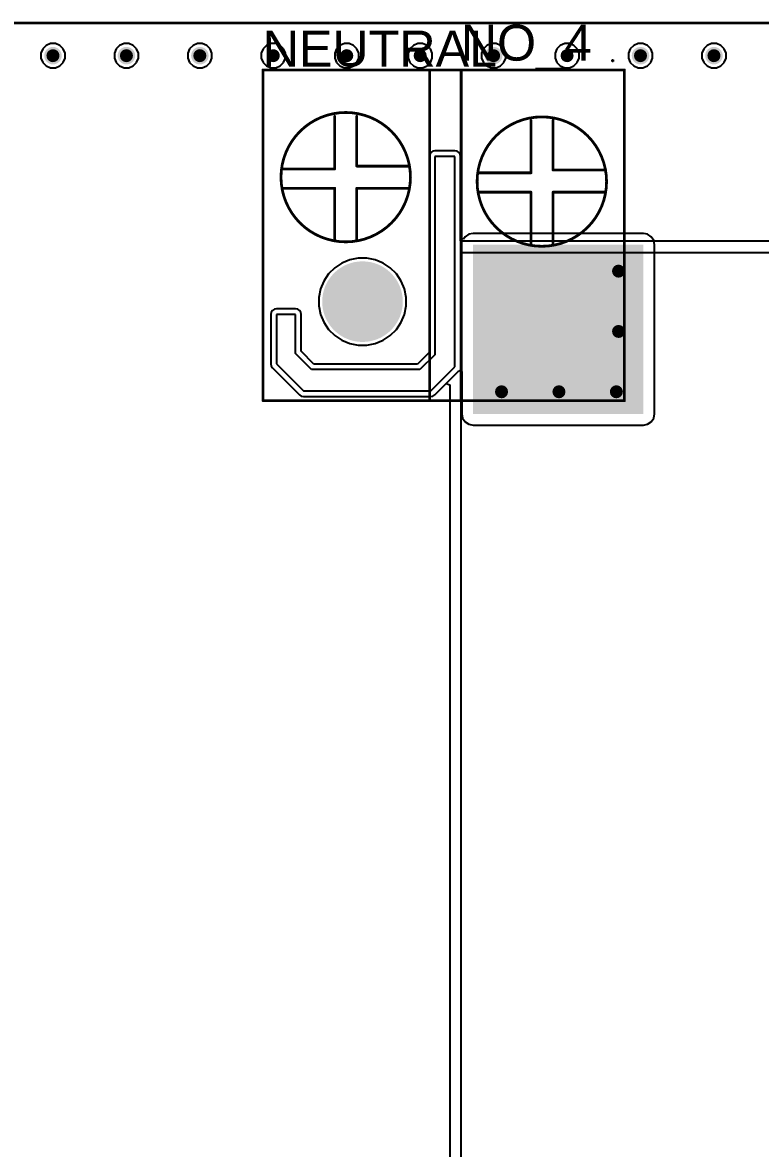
# Model space of a CAD drawing. Header units: millimetres. Extents: x -9 to 259, y -9 to 194.
# Drawn here: x 190.1 to 224, y 142 to 193.8 of the extents above; entities that cross this region are included whole.
import ezdxf

# ---------------------------------------------------------------- set-up
doc = ezdxf.new("R2010")
doc.units = ezdxf.units.MM
for name, color, linetype in [('BottomLayer', 5, 'Continuous'), ('BottomSolder', 6, 'Continuous'), ('MultiLayer', 9, 'Continuous'), ('PadHoleLayer', 156, 'Continuous'), ('TopLayer', 1, 'Continuous'), ('TopOverlay', 2, 'Continuous'), ('TopSolder', 216, 'Continuous'), ('ViaHoleLayer', 16, 'Continuous')]:
    doc.layers.add(name, color=color, linetype=linetype)
doc.styles.add('Arial', font='', dxfattribs={"height": 0.2})
doc.styles.get('Arial').set_extended_font_data('Arial')

# ---------------------------------------------------------------- blocks, each defined once
blk = doc.blocks.new('DBT50G_7_62_2P_BK_P_20')
at = {"layer": 'BottomLayer'}
blk.add_hatch(color=5, dxfattribs=at).paths.add_polyline_path([(-5.56, 1.75), (-2.06, 1.75), (-2.06, -1.75), (-5.56, -1.75)])
h = blk.add_hatch(color=5, dxfattribs=at)
edge = h.paths.add_edge_path()
edge.add_arc((3.81, 0), 1.75, 0, 360)
at = {"layer": 'BottomSolder'}
blk.add_hatch(color=6, dxfattribs=at).paths.add_polyline_path([(-5.662, 1.852), (-1.958, 1.852), (-1.958, -1.852), (-5.662, -1.852)])
h = blk.add_hatch(color=6, dxfattribs=at)
edge = h.paths.add_edge_path()
edge.add_arc((3.81, 0), 1.852, 0, 360)
at = {"layer": 'MultiLayer'}
blk.add_hatch(color=9, dxfattribs=at).paths.add_polyline_path([(-5.56, 1.75), (-2.06, 1.75), (-2.06, -1.75), (-5.56, -1.75)])
h = blk.add_hatch(color=9, dxfattribs=at)
edge = h.paths.add_edge_path()
edge.add_arc((3.81, 0), 1.75, 0, 360)
at = {"layer": 'PadHoleLayer'}
h = blk.add_hatch(color=156, dxfattribs=at)
edge = h.paths.add_edge_path()
edge.add_arc((-3.81, 0), 0.85, 0, 360)
h = blk.add_hatch(color=156, dxfattribs=at)
edge = h.paths.add_edge_path()
edge.add_arc((3.81, 0), 0.85, 0, 360)
at = {"layer": 'TopLayer'}
blk.add_hatch(color=1, dxfattribs=at).paths.add_polyline_path([(-5.56, 1.75), (-2.06, 1.75), (-2.06, -1.75), (-5.56, -1.75)])
h = blk.add_hatch(color=1, dxfattribs=at)
edge = h.paths.add_edge_path()
edge.add_arc((3.81, 0), 1.75, 0, 360)
at = {"layer": 'TopSolder'}
blk.add_hatch(color=216, dxfattribs=at).paths.add_polyline_path([(-5.662, 1.852), (-1.958, 1.852), (-1.958, -1.852), (-5.662, -1.852)])
h = blk.add_hatch(color=216, dxfattribs=at)
edge = h.paths.add_edge_path()
edge.add_arc((3.81, 0), 1.852, 0, 360)
at = {"layer": 'TopOverlay', "const_width": 0.127}
for points in [[(8.38, 4.55), (-8.22, 4.55)], [(-8.22, 4.55), (-8.22, -10.65)], [(0.73, 4.55), (-0.72, 4.55)], [(-0.72, 4.55), (-0.72, -10.65)], [(0.73, 4.55), (0.73, -10.65)], [(8.38, 4.55), (8.38, -10.65)], [(-4.943, -2.617), (-4.943, -5.03)], [(-3.927, -2.617), (-3.927, -5.03)], [(4.073, -2.799), (4.073, -5.212)], [(5.089, -2.799), (5.089, -5.212)], [(-4.943, -5.03), (-7.356, -5.03)], [(-1.514, -5.03), (-3.927, -5.03)], [(4.073, -5.212), (1.66, -5.212)], [(7.502, -5.212), (5.089, -5.212)], [(-4.943, -6.046), (-7.356, -6.046)], [(-4.943, -6.046), (-4.943, -8.332)], [(-1.514, -5.919), (-3.927, -5.919)], [(-3.927, -5.919), (-3.927, -8.332)], [(4.073, -6.228), (1.66, -6.228)], [(4.073, -6.228), (4.073, -8.514)], [(7.502, -6.101), (5.089, -6.101)], [(5.089, -6.101), (5.089, -8.514)], [(8.38, -10.65), (-8.22, -10.65)], [(0.73, -10.65), (-0.72, -10.65)]]:
    blk.add_lwpolyline(points, dxfattribs=at)
at = {"layer": 'TopOverlay'}
for points, const_width in [([(-8.252, 4.55, 1), (-8.188, 4.55, 1)], 0.0635), ([(-8.252, 4.55, 1), (-8.188, 4.55, 1)], 0.0635), ([(-0.752, 4.55, 1), (-0.688, 4.55, 1)], 0.0635), ([(-0.752, 4.55, 1), (-0.688, 4.55, 1)], 0.0635), ([(0.698, 4.55, 1), (0.762, 4.55, 1)], 0.0635), ([(0.698, 4.55, 1), (0.762, 4.55, 1)], 0.0635), ([(8.348, 4.55, 1), (8.412, 4.55, 1)], 0.0635), ([(8.348, 4.55, 1), (8.412, 4.55, 1)], 0.0635), ([(-1.454, -5.517, 1), (-7.4, -5.517, 1)], 0.127), ([(-4.975, -2.617, 1), (-4.911, -2.617, 1)], 0.0635), ([(-3.959, -2.617, 1), (-3.895, -2.617, 1)], 0.0635), ([(7.554, -5.72, 1), (1.608, -5.72, 1)], 0.127), ([(4.041, -2.799, 1), (4.105, -2.799, 1)], 0.0635), ([(5.057, -2.799, 1), (5.121, -2.799, 1)], 0.0635), ([(-7.388, -5.03, 1), (-7.324, -5.03, 1)], 0.0635), ([(-4.975, -5.03, 1), (-4.911, -5.03, 1)], 0.0635), ([(-4.975, -5.03, 1), (-4.911, -5.03, 1)], 0.0635), ([(-3.959, -5.03, 1), (-3.895, -5.03, 1)], 0.0635), ([(-3.959, -5.03, 1), (-3.895, -5.03, 1)], 0.0635), ([(-1.546, -5.03, 1), (-1.482, -5.03, 1)], 0.0635), ([(1.628, -5.212, 1), (1.692, -5.212, 1)], 0.0635), ([(4.041, -5.212, 1), (4.105, -5.212, 1)], 0.0635), ([(4.041, -5.212, 1), (4.105, -5.212, 1)], 0.0635), ([(5.057, -5.212, 1), (5.121, -5.212, 1)], 0.0635), ([(5.057, -5.212, 1), (5.121, -5.212, 1)], 0.0635), ([(7.47, -5.212, 1), (7.534, -5.212, 1)], 0.0635), ([(-7.432, -5.517, 1), (-7.368, -5.517, 1)], 0.0635), ([(-1.486, -5.517, 1), (-1.422, -5.517, 1)], 0.0635), ([(1.576, -5.72, 1), (1.64, -5.72, 1)], 0.0635), ([(7.522, -5.72, 1), (7.586, -5.72, 1)], 0.0635), ([(-7.388, -6.046, 1), (-7.324, -6.046, 1)], 0.0635), ([(-4.975, -6.046, 1), (-4.911, -6.046, 1)], 0.0635), ([(-4.975, -6.046, 1), (-4.911, -6.046, 1)], 0.0635), ([(-3.959, -5.919, 1), (-3.895, -5.919, 1)], 0.0635), ([(-3.959, -5.919, 1), (-3.895, -5.919, 1)], 0.0635), ([(-1.546, -5.919, 1), (-1.482, -5.919, 1)], 0.0635), ([(1.628, -6.228, 1), (1.692, -6.228, 1)], 0.0635), ([(4.041, -6.228, 1), (4.105, -6.228, 1)], 0.0635), ([(4.041, -6.228, 1), (4.105, -6.228, 1)], 0.0635), ([(5.057, -6.101, 1), (5.121, -6.101, 1)], 0.0635), ([(5.057, -6.101, 1), (5.121, -6.101, 1)], 0.0635), ([(7.47, -6.101, 1), (7.534, -6.101, 1)], 0.0635), ([(-4.975, -8.332, 1), (-4.911, -8.332, 1)], 0.0635), ([(-3.959, -8.332, 1), (-3.895, -8.332, 1)], 0.0635), ([(4.041, -8.514, 1), (4.105, -8.514, 1)], 0.0635), ([(5.057, -8.514, 1), (5.121, -8.514, 1)], 0.0635), ([(-8.252, -10.65, 1), (-8.188, -10.65, 1)], 0.0635), ([(-8.252, -10.65, 1), (-8.188, -10.65, 1)], 0.0635), ([(-0.752, -10.65, 1), (-0.688, -10.65, 1)], 0.0635), ([(-0.752, -10.65, 1), (-0.688, -10.65, 1)], 0.0635), ([(0.698, -10.65, 1), (0.762, -10.65, 1)], 0.0635), ([(0.698, -10.65, 1), (0.762, -10.65, 1)], 0.0635), ([(8.348, -10.65, 1), (8.412, -10.65, 1)], 0.0635), ([(8.348, -10.65, 1), (8.412, -10.65, 1)], 0.0635)]:
    blk.add_lwpolyline(points, format="xyb", close=True, dxfattribs=dict(at, const_width=const_width))

msp = doc.modelspace()

# ---------------------------------------------------------------- hatches: boundary and pattern name
at = {"layer": 'BottomLayer'}
h = msp.add_hatch(color=5, dxfattribs=at)
edge = h.paths.add_edge_path()
edge.add_arc((191.5, 192.253), 0.3, 0, 360)
h = msp.add_hatch(color=5, dxfattribs=at)
edge = h.paths.add_edge_path()
edge.add_arc((194.874, 192.253), 0.3, 0, 360)
h = msp.add_hatch(color=5, dxfattribs=at)
edge = h.paths.add_edge_path()
edge.add_arc((194.874, 192.253), 0.3, 0, 360)
h = msp.add_hatch(color=5, dxfattribs=at)
edge = h.paths.add_edge_path()
edge.add_arc((198.247, 192.253), 0.3, 0, 360)
h = msp.add_hatch(color=5, dxfattribs=at)
edge = h.paths.add_edge_path()
edge.add_arc((201.62, 192.253), 0.3, 0, 360)
h = msp.add_hatch(color=5, dxfattribs=at)
edge = h.paths.add_edge_path()
edge.add_arc((204.994, 192.253), 0.3, 0, 360)
h = msp.add_hatch(color=5, dxfattribs=at)
edge = h.paths.add_edge_path()
edge.add_arc((208.367, 192.253), 0.3, 0, 360)
h = msp.add_hatch(color=5, dxfattribs=at)
edge = h.paths.add_edge_path()
edge.add_arc((211.741, 192.253), 0.3, 0, 360)
h = msp.add_hatch(color=5, dxfattribs=at)
edge = h.paths.add_edge_path()
edge.add_arc((215.114, 192.253), 0.3, 0, 360)
h = msp.add_hatch(color=5, dxfattribs=at)
edge = h.paths.add_edge_path()
edge.add_arc((218.487, 192.253), 0.3, 0, 360)
h = msp.add_hatch(color=5, dxfattribs=at)
edge = h.paths.add_edge_path()
edge.add_arc((221.861, 192.253), 0.3, 0, 360)
h = msp.add_hatch(color=5, dxfattribs=at)
edge = h.paths.add_edge_path()
edge.add_arc((217.479, 182.352), 0.3, 0, 360)
h = msp.add_hatch(color=5, dxfattribs=at)
edge = h.paths.add_edge_path()
edge.add_arc((217.479, 179.581), 0.3, 0, 360)
h = msp.add_hatch(color=5, dxfattribs=at)
edge = h.paths.add_edge_path()
edge.add_arc((212.104, 176.809), 0.3, 0, 360)
h = msp.add_hatch(color=5, dxfattribs=at)
edge = h.paths.add_edge_path()
edge.add_arc((214.741, 176.809), 0.3, 0, 360)
h = msp.add_hatch(color=5, dxfattribs=at)
edge = h.paths.add_edge_path()
edge.add_arc((217.378, 176.809), 0.3, 0, 360)
at = {"layer": 'BottomSolder'}
h = msp.add_hatch(color=6, dxfattribs=at)
edge = h.paths.add_edge_path()
edge.add_arc((191.5, 192.253), 0.402, 0, 360)
h = msp.add_hatch(color=6, dxfattribs=at)
edge = h.paths.add_edge_path()
edge.add_arc((194.874, 192.253), 0.402, 0, 360)
h = msp.add_hatch(color=6, dxfattribs=at)
edge = h.paths.add_edge_path()
edge.add_arc((194.874, 192.253), 0.402, 0, 360)
h = msp.add_hatch(color=6, dxfattribs=at)
edge = h.paths.add_edge_path()
edge.add_arc((198.247, 192.253), 0.402, 0, 360)
h = msp.add_hatch(color=6, dxfattribs=at)
edge = h.paths.add_edge_path()
edge.add_arc((211.741, 192.253), 0.402, 0, 360)
h = msp.add_hatch(color=6, dxfattribs=at)
edge = h.paths.add_edge_path()
edge.add_arc((218.487, 192.253), 0.402, 0, 360)
h = msp.add_hatch(color=6, dxfattribs=at)
edge = h.paths.add_edge_path()
edge.add_arc((221.861, 192.253), 0.402, 0, 360)
h = msp.add_hatch(color=6, dxfattribs=at)
edge = h.paths.add_edge_path()
edge.add_arc((217.479, 182.352), 0.402, 0, 360)
h = msp.add_hatch(color=6, dxfattribs=at)
edge = h.paths.add_edge_path()
edge.add_arc((217.479, 179.581), 0.402, 0, 360)
h = msp.add_hatch(color=6, dxfattribs=at)
edge = h.paths.add_edge_path()
edge.add_arc((212.104, 176.809), 0.402, 0, 360)
h = msp.add_hatch(color=6, dxfattribs=at)
edge = h.paths.add_edge_path()
edge.add_arc((214.741, 176.809), 0.402, 0, 360)
h = msp.add_hatch(color=6, dxfattribs=at)
edge = h.paths.add_edge_path()
edge.add_arc((217.378, 176.809), 0.402, 0, 360)
at = {"layer": 'TopLayer'}
h = msp.add_hatch(color=1, dxfattribs=at)
edge = h.paths.add_edge_path()
edge.add_arc((191.5, 192.253), 0.3, 0, 360)
h = msp.add_hatch(color=1, dxfattribs=at)
edge = h.paths.add_edge_path()
edge.add_arc((194.874, 192.253), 0.3, 0, 360)
h = msp.add_hatch(color=1, dxfattribs=at)
edge = h.paths.add_edge_path()
edge.add_arc((194.874, 192.253), 0.3, 0, 360)
h = msp.add_hatch(color=1, dxfattribs=at)
edge = h.paths.add_edge_path()
edge.add_arc((198.247, 192.253), 0.3, 0, 360)
h = msp.add_hatch(color=1, dxfattribs=at)
edge = h.paths.add_edge_path()
edge.add_arc((201.62, 192.253), 0.3, 0, 360)
h = msp.add_hatch(color=1, dxfattribs=at)
edge = h.paths.add_edge_path()
edge.add_arc((204.994, 192.253), 0.3, 0, 360)
h = msp.add_hatch(color=1, dxfattribs=at)
edge = h.paths.add_edge_path()
edge.add_arc((208.367, 192.253), 0.3, 0, 360)
h = msp.add_hatch(color=1, dxfattribs=at)
edge = h.paths.add_edge_path()
edge.add_arc((211.741, 192.253), 0.3, 0, 360)
h = msp.add_hatch(color=1, dxfattribs=at)
edge = h.paths.add_edge_path()
edge.add_arc((215.114, 192.253), 0.3, 0, 360)
h = msp.add_hatch(color=1, dxfattribs=at)
edge = h.paths.add_edge_path()
edge.add_arc((218.487, 192.253), 0.3, 0, 360)
h = msp.add_hatch(color=1, dxfattribs=at)
edge = h.paths.add_edge_path()
edge.add_arc((221.861, 192.253), 0.3, 0, 360)
msp.add_hatch(color=1, dxfattribs=at).paths.add_polyline_path([(210.795, 175.793), (218.618, 175.793), (218.618, 183.566), (210.795, 183.566)])
h = msp.add_hatch(color=1, dxfattribs=at)
edge = h.paths.add_edge_path()
edge.add_arc((217.479, 182.352), 0.3, 0, 360)
h = msp.add_hatch(color=1, dxfattribs=at)
edge = h.paths.add_edge_path()
edge.add_arc((217.479, 179.581), 0.3, 0, 360)
h = msp.add_hatch(color=1, dxfattribs=at)
edge = h.paths.add_edge_path()
edge.add_arc((212.104, 176.809), 0.3, 0, 360)
h = msp.add_hatch(color=1, dxfattribs=at)
edge = h.paths.add_edge_path()
edge.add_arc((214.741, 176.809), 0.3, 0, 360)
h = msp.add_hatch(color=1, dxfattribs=at)
edge = h.paths.add_edge_path()
edge.add_arc((217.378, 176.809), 0.3, 0, 360)
at = {"layer": 'TopSolder'}
h = msp.add_hatch(color=216, dxfattribs=at)
edge = h.paths.add_edge_path()
edge.add_arc((191.5, 192.253), 0.402, 0, 360)
h = msp.add_hatch(color=216, dxfattribs=at)
edge = h.paths.add_edge_path()
edge.add_arc((194.874, 192.253), 0.402, 0, 360)
h = msp.add_hatch(color=216, dxfattribs=at)
edge = h.paths.add_edge_path()
edge.add_arc((194.874, 192.253), 0.402, 0, 360)
h = msp.add_hatch(color=216, dxfattribs=at)
edge = h.paths.add_edge_path()
edge.add_arc((198.247, 192.253), 0.402, 0, 360)
h = msp.add_hatch(color=216, dxfattribs=at)
edge = h.paths.add_edge_path()
edge.add_arc((211.741, 192.253), 0.402, 0, 360)
h = msp.add_hatch(color=216, dxfattribs=at)
edge = h.paths.add_edge_path()
edge.add_arc((218.487, 192.253), 0.402, 0, 360)
h = msp.add_hatch(color=216, dxfattribs=at)
edge = h.paths.add_edge_path()
edge.add_arc((221.861, 192.253), 0.402, 0, 360)
h = msp.add_hatch(color=216, dxfattribs=at)
edge = h.paths.add_edge_path()
edge.add_arc((217.479, 182.352), 0.402, 0, 360)
h = msp.add_hatch(color=216, dxfattribs=at)
edge = h.paths.add_edge_path()
edge.add_arc((217.479, 179.581), 0.402, 0, 360)
h = msp.add_hatch(color=216, dxfattribs=at)
edge = h.paths.add_edge_path()
edge.add_arc((212.104, 176.809), 0.402, 0, 360)
h = msp.add_hatch(color=216, dxfattribs=at)
edge = h.paths.add_edge_path()
edge.add_arc((214.741, 176.809), 0.402, 0, 360)
h = msp.add_hatch(color=216, dxfattribs=at)
edge = h.paths.add_edge_path()
edge.add_arc((217.378, 176.809), 0.402, 0, 360)
at = {"layer": 'ViaHoleLayer'}
h = msp.add_hatch(color=16, dxfattribs=at)
edge = h.paths.add_edge_path()
edge.add_arc((191.5, 192.253), 0.15, 0, 360)
h = msp.add_hatch(color=16, dxfattribs=at)
edge = h.paths.add_edge_path()
edge.add_arc((194.874, 192.253), 0.15, 0, 360)
h = msp.add_hatch(color=16, dxfattribs=at)
edge = h.paths.add_edge_path()
edge.add_arc((194.874, 192.253), 0.15, 0, 360)
h = msp.add_hatch(color=16, dxfattribs=at)
edge = h.paths.add_edge_path()
edge.add_arc((198.247, 192.253), 0.15, 0, 360)
h = msp.add_hatch(color=16, dxfattribs=at)
edge = h.paths.add_edge_path()
edge.add_arc((201.62, 192.253), 0.15, 0, 360)
h = msp.add_hatch(color=16, dxfattribs=at)
edge = h.paths.add_edge_path()
edge.add_arc((204.994, 192.253), 0.15, 0, 360)
h = msp.add_hatch(color=16, dxfattribs=at)
edge = h.paths.add_edge_path()
edge.add_arc((208.367, 192.253), 0.15, 0, 360)
h = msp.add_hatch(color=16, dxfattribs=at)
edge = h.paths.add_edge_path()
edge.add_arc((211.741, 192.253), 0.15, 0, 360)
h = msp.add_hatch(color=16, dxfattribs=at)
edge = h.paths.add_edge_path()
edge.add_arc((215.114, 192.253), 0.15, 0, 360)
h = msp.add_hatch(color=16, dxfattribs=at)
edge = h.paths.add_edge_path()
edge.add_arc((218.487, 192.253), 0.15, 0, 360)
h = msp.add_hatch(color=16, dxfattribs=at)
edge = h.paths.add_edge_path()
edge.add_arc((221.861, 192.253), 0.15, 0, 360)
h = msp.add_hatch(color=16, dxfattribs=at)
edge = h.paths.add_edge_path()
edge.add_arc((217.479, 182.352), 0.15, 0, 360)
h = msp.add_hatch(color=16, dxfattribs=at)
edge = h.paths.add_edge_path()
edge.add_arc((217.479, 179.581), 0.15, 0, 360)
h = msp.add_hatch(color=16, dxfattribs=at)
edge = h.paths.add_edge_path()
edge.add_arc((212.104, 176.809), 0.15, 0, 360)
h = msp.add_hatch(color=16, dxfattribs=at)
edge = h.paths.add_edge_path()
edge.add_arc((214.741, 176.809), 0.15, 0, 360)
h = msp.add_hatch(color=16, dxfattribs=at)
edge = h.paths.add_edge_path()
edge.add_arc((217.378, 176.809), 0.15, 0, 360)

# ---------------------------------------------------------------- linework, layer by layer
at = {"layer": 'BottomLayer'}
for p, q in [((-9.271, 193.777), (258.369, 193.777)), ((208.943, 187.861), (208.859, 187.805)), ((209.042, 187.88), (208.943, 187.861)), ((209.965, 187.88), (209.042, 187.88)), ((210.064, 187.861), (209.965, 187.88)), ((210.148, 187.805), (210.064, 187.861)), ((208.803, 187.721), (208.783, 187.621)), ((208.783, 187.621), (208.783, 178.618)), ((208.859, 187.805), (208.803, 187.721)), ((210.204, 187.721), (210.148, 187.805)), ((210.224, 187.621), (210.204, 187.721)), ((210.224, 183.748), (210.224, 187.621)), ((210.248, 183.728), (210.224, 183.748)), ((237.185, 183.728), (210.248, 183.728)), ((210.248, 183.21), (237.185, 183.21)), ((210.248, 103.999), (210.248, 183.21)), ((201.668, 180.605), (201.584, 180.549)), ((201.767, 180.624), (201.668, 180.605)), ((202.641, 180.624), (201.767, 180.624)), ((202.74, 180.605), (202.641, 180.624)), ((202.824, 180.549), (202.74, 180.605)), ((201.527, 180.465), (201.508, 180.365)), ((201.508, 180.365), (201.508, 178.091)), ((201.584, 180.549), (201.527, 180.465)), ((202.88, 180.465), (202.824, 180.549)), ((202.9, 180.365), (202.88, 180.465)), ((202.9, 178.669), (202.9, 180.365)), ((203.485, 178.084), (202.9, 178.669)), ((208.783, 178.618), (208.249, 178.084)), ((201.508, 178.091), (201.527, 177.992)), ((201.527, 177.992), (201.584, 177.908)), ((208.249, 178.084), (203.485, 178.084)), ((201.584, 177.908), (202.823, 176.669)), ((209.039, 176.669), (209.566, 177.196)), ((209.566, 177.196), (209.73, 177.128)), ((209.73, 177.128), (209.73, 104.003)), ((202.823, 176.669), (202.907, 176.612)), ((202.907, 176.612), (203.006, 176.593)), ((203.006, 176.593), (208.856, 176.593)), ((208.856, 176.593), (208.955, 176.612)), ((208.955, 176.612), (209.039, 176.669))]:
    msp.add_line(p, q, dxfattribs=at)
at = {"layer": 'MultiLayer'}
for p, q in [((209.965, 187.621), (209.042, 187.621)), ((209.042, 187.621), (209.042, 178.511)), ((209.965, 177.961), (209.965, 187.621)), ((201.767, 180.365), (201.767, 178.091)), ((202.641, 180.365), (201.767, 180.365)), ((202.641, 178.562), (202.641, 180.365)), ((203.378, 177.825), (202.641, 178.562)), ((209.042, 178.511), (208.356, 177.825)), ((201.767, 178.091), (202.879, 176.979)), ((208.356, 177.825), (203.378, 177.825)), ((208.856, 176.852), (209.965, 177.961)), ((202.879, 176.979), (203.006, 176.852)), ((203.006, 176.852), (208.856, 176.852))]:
    msp.add_line(p, q, dxfattribs=at)
at = {"layer": 'TopLayer'}
for p, q in [((-9.271, 193.751), (258.369, 193.751)), ((191.03, 192.566), (190.946, 192.363)), ((191.186, 192.722), (191.03, 192.566)), ((191.39, 192.807), (191.186, 192.722)), ((191.61, 192.807), (191.39, 192.807)), ((191.814, 192.722), (191.61, 192.807)), ((191.97, 192.566), (191.814, 192.722)), ((192.054, 192.363), (191.97, 192.566)), ((194.404, 192.566), (194.32, 192.363)), ((194.56, 192.722), (194.404, 192.566)), ((194.763, 192.807), (194.56, 192.722)), ((194.984, 192.807), (194.763, 192.807)), ((195.187, 192.722), (194.984, 192.807)), ((195.343, 192.566), (195.187, 192.722)), ((195.428, 192.363), (195.343, 192.566)), ((197.777, 192.566), (197.693, 192.363)), ((197.933, 192.722), (197.777, 192.566)), ((198.137, 192.807), (197.933, 192.722)), ((198.357, 192.807), (198.137, 192.807)), ((198.561, 192.722), (198.357, 192.807)), ((198.717, 192.566), (198.561, 192.722)), ((198.801, 192.363), (198.717, 192.566)), ((201.151, 192.566), (201.066, 192.363)), ((201.307, 192.722), (201.151, 192.566)), ((201.51, 192.807), (201.307, 192.722)), ((201.731, 192.807), (201.51, 192.807)), ((201.934, 192.722), (201.731, 192.807)), ((202.09, 192.566), (201.934, 192.722)), ((202.174, 192.363), (202.09, 192.566)), ((204.524, 192.566), (204.44, 192.363)), ((204.68, 192.722), (204.524, 192.566)), ((204.884, 192.807), (204.68, 192.722)), ((205.104, 192.807), (204.884, 192.807)), ((205.308, 192.722), (205.104, 192.807)), ((205.463, 192.566), (205.308, 192.722)), ((205.548, 192.363), (205.463, 192.566)), ((207.897, 192.566), (207.813, 192.363)), ((208.053, 192.722), (207.897, 192.566)), ((208.257, 192.807), (208.053, 192.722)), ((208.477, 192.807), (208.257, 192.807)), ((208.681, 192.722), (208.477, 192.807)), ((208.837, 192.566), (208.681, 192.722)), ((208.921, 192.363), (208.837, 192.566)), ((211.271, 192.566), (211.187, 192.363)), ((211.427, 192.722), (211.271, 192.566)), ((211.63, 192.807), (211.427, 192.722)), ((211.851, 192.807), (211.63, 192.807)), ((212.054, 192.722), (211.851, 192.807)), ((212.21, 192.566), (212.054, 192.722)), ((212.295, 192.363), (212.21, 192.566)), ((214.644, 192.566), (214.56, 192.363)), ((214.8, 192.722), (214.644, 192.566)), ((215.004, 192.807), (214.8, 192.722)), ((215.224, 192.807), (215.004, 192.807)), ((215.428, 192.722), (215.224, 192.807)), ((215.584, 192.566), (215.428, 192.722)), ((215.668, 192.363), (215.584, 192.566)), ((218.018, 192.566), (217.933, 192.363)), ((218.173, 192.722), (218.018, 192.566)), ((218.377, 192.807), (218.173, 192.722)), ((218.598, 192.807), (218.377, 192.807)), ((218.801, 192.722), (218.598, 192.807)), ((218.957, 192.566), (218.801, 192.722)), ((219.041, 192.363), (218.957, 192.566)), ((221.391, 192.566), (221.307, 192.363)), ((221.547, 192.722), (221.391, 192.566)), ((221.751, 192.807), (221.547, 192.722)), ((221.971, 192.807), (221.751, 192.807)), ((222.175, 192.722), (221.971, 192.807)), ((222.33, 192.566), (222.175, 192.722)), ((222.415, 192.363), (222.33, 192.566)), ((190.946, 192.363), (190.946, 192.142)), ((190.946, 192.142), (191.03, 191.939)), ((191.97, 191.939), (192.054, 192.142)), ((192.054, 192.142), (192.054, 192.363)), ((194.32, 192.363), (194.32, 192.142)), ((194.32, 192.142), (194.404, 191.939)), ((195.343, 191.939), (195.428, 192.142)), ((195.428, 192.142), (195.428, 192.363)), ((197.693, 192.363), (197.693, 192.142)), ((197.693, 192.142), (197.777, 191.939)), ((198.717, 191.939), (198.801, 192.142)), ((198.801, 192.142), (198.801, 192.363)), ((201.066, 192.363), (201.066, 192.142)), ((201.066, 192.142), (201.151, 191.939)), ((202.09, 191.939), (202.174, 192.142)), ((202.174, 192.142), (202.174, 192.363)), ((204.44, 192.363), (204.44, 192.142)), ((204.44, 192.142), (204.524, 191.939)), ((205.463, 191.939), (205.548, 192.142)), ((205.548, 192.142), (205.548, 192.363)), ((207.813, 192.363), (207.813, 192.142)), ((207.813, 192.142), (207.897, 191.939)), ((208.837, 191.939), (208.921, 192.142)), ((208.921, 192.142), (208.921, 192.363)), ((211.187, 192.363), (211.187, 192.142)), ((211.187, 192.142), (211.271, 191.939)), ((212.21, 191.939), (212.295, 192.142)), ((212.295, 192.142), (212.295, 192.363)), ((214.56, 192.363), (214.56, 192.142)), ((214.56, 192.142), (214.644, 191.939)), ((215.584, 191.939), (215.668, 192.142)), ((215.668, 192.142), (215.668, 192.363)), ((217.933, 192.363), (217.933, 192.142)), ((217.933, 192.142), (218.018, 191.939)), ((218.957, 191.939), (219.041, 192.142)), ((219.041, 192.142), (219.041, 192.363)), ((221.307, 192.363), (221.307, 192.142)), ((221.307, 192.142), (221.391, 191.939)), ((222.33, 191.939), (222.415, 192.142)), ((222.415, 192.142), (222.415, 192.363)), ((191.03, 191.939), (191.186, 191.783)), ((191.186, 191.783), (191.39, 191.699)), ((191.39, 191.699), (191.61, 191.699)), ((191.61, 191.699), (191.814, 191.783)), ((191.814, 191.783), (191.97, 191.939)), ((194.404, 191.939), (194.56, 191.783)), ((194.56, 191.783), (194.763, 191.699)), ((194.763, 191.699), (194.984, 191.699)), ((194.984, 191.699), (195.187, 191.783)), ((195.187, 191.783), (195.343, 191.939)), ((197.777, 191.939), (197.933, 191.783)), ((197.933, 191.783), (198.137, 191.699)), ((198.137, 191.699), (198.357, 191.699)), ((198.357, 191.699), (198.561, 191.783)), ((198.561, 191.783), (198.717, 191.939)), ((201.151, 191.939), (201.307, 191.783)), ((201.307, 191.783), (201.51, 191.699)), ((201.51, 191.699), (201.731, 191.699)), ((201.731, 191.699), (201.934, 191.783)), ((201.934, 191.783), (202.09, 191.939)), ((204.524, 191.939), (204.68, 191.783)), ((204.68, 191.783), (204.884, 191.699)), ((204.884, 191.699), (205.104, 191.699)), ((205.104, 191.699), (205.308, 191.783)), ((205.308, 191.783), (205.463, 191.939)), ((207.897, 191.939), (208.053, 191.783)), ((208.053, 191.783), (208.257, 191.699)), ((208.257, 191.699), (208.477, 191.699)), ((208.477, 191.699), (208.681, 191.783)), ((208.681, 191.783), (208.837, 191.939)), ((211.271, 191.939), (211.427, 191.783)), ((211.427, 191.783), (211.63, 191.699)), ((211.63, 191.699), (211.851, 191.699)), ((211.851, 191.699), (212.054, 191.783)), ((212.054, 191.783), (212.21, 191.939)), ((214.644, 191.939), (214.8, 191.783)), ((214.8, 191.783), (215.004, 191.699)), ((215.004, 191.699), (215.224, 191.699)), ((215.224, 191.699), (215.428, 191.783)), ((215.428, 191.783), (215.584, 191.939)), ((218.018, 191.939), (218.173, 191.783)), ((218.173, 191.783), (218.377, 191.699)), ((218.377, 191.699), (218.598, 191.699)), ((218.598, 191.699), (218.801, 191.783)), ((218.801, 191.783), (218.957, 191.939)), ((221.391, 191.939), (221.547, 191.783)), ((221.547, 191.783), (221.751, 191.699)), ((221.751, 191.699), (221.971, 191.699)), ((221.971, 191.699), (222.175, 191.783)), ((222.175, 191.783), (222.33, 191.939)), ((208.943, 187.861), (208.859, 187.805)), ((209.042, 187.88), (208.943, 187.861)), ((209.965, 187.88), (209.042, 187.88)), ((210.064, 187.861), (209.965, 187.88)), ((210.148, 187.805), (210.064, 187.861)), ((208.803, 187.721), (208.783, 187.621)), ((208.783, 187.621), (208.783, 178.618)), ((208.859, 187.805), (208.803, 187.721)), ((210.204, 187.721), (210.148, 187.805)), ((210.224, 187.621), (210.204, 187.721)), ((210.224, 183.855), (210.224, 187.621)), ((210.351, 183.817), (210.224, 183.855)), ((210.428, 183.933), (210.351, 183.817)), ((210.596, 184.045), (210.428, 183.933)), ((210.795, 184.084), (210.596, 184.045)), ((218.618, 184.084), (210.795, 184.084)), ((218.816, 184.045), (218.618, 184.084)), ((218.984, 183.933), (218.816, 184.045)), ((219.096, 183.765), (218.984, 183.933)), ((219.136, 183.566), (219.096, 183.765)), ((219.136, 175.793), (219.136, 183.566)), ((204.769, 182.726), (204.441, 182.506)), ((205.134, 182.877), (204.769, 182.726)), ((205.521, 182.954), (205.134, 182.877)), ((205.916, 182.954), (205.521, 182.954)), ((206.303, 182.877), (205.916, 182.954)), ((206.668, 182.726), (206.303, 182.877)), ((206.996, 182.506), (206.668, 182.726)), ((204.162, 182.227), (203.942, 181.899)), ((204.441, 182.506), (204.162, 182.227)), ((207.275, 182.227), (206.996, 182.506)), ((207.494, 181.899), (207.275, 182.227)), ((203.942, 181.899), (203.791, 181.534)), ((207.645, 181.534), (207.494, 181.899)), ((203.791, 181.534), (203.714, 181.147)), ((203.714, 181.147), (203.714, 180.752)), ((207.722, 181.147), (207.645, 181.534)), ((207.722, 180.752), (207.722, 181.147)), ((201.668, 180.605), (201.584, 180.549)), ((201.767, 180.624), (201.668, 180.605)), ((202.641, 180.624), (201.767, 180.624)), ((202.74, 180.605), (202.641, 180.624)), ((202.824, 180.549), (202.74, 180.605)), ((203.714, 180.752), (203.791, 180.365)), ((207.645, 180.365), (207.722, 180.752)), ((201.527, 180.465), (201.508, 180.365)), ((201.508, 180.365), (201.508, 178.091)), ((201.584, 180.549), (201.527, 180.465)), ((202.88, 180.465), (202.824, 180.549)), ((202.9, 180.365), (202.88, 180.465)), ((202.9, 178.669), (202.9, 180.365)), ((203.791, 180.365), (203.942, 180)), ((207.494, 180), (207.645, 180.365)), ((203.942, 180), (204.162, 179.672)), ((204.162, 179.672), (204.441, 179.393)), ((206.996, 179.393), (207.275, 179.672)), ((207.275, 179.672), (207.494, 180)), ((204.441, 179.393), (204.769, 179.174)), ((204.769, 179.174), (205.134, 179.023)), ((205.134, 179.023), (205.521, 178.946)), ((205.916, 178.946), (206.303, 179.023)), ((206.303, 179.023), (206.668, 179.174)), ((206.668, 179.174), (206.996, 179.393)), ((203.485, 178.084), (202.9, 178.669)), ((205.521, 178.946), (205.916, 178.946)), ((208.783, 178.618), (208.249, 178.084)), ((201.508, 178.091), (201.527, 177.992)), ((201.527, 177.992), (201.584, 177.908)), ((208.249, 178.084), (203.485, 178.084)), ((201.584, 177.908), (202.823, 176.669)), ((209.039, 176.669), (210.148, 177.778)), ((210.148, 177.778), (210.15, 177.78)), ((210.15, 177.78), (210.277, 177.742)), ((210.277, 177.742), (210.277, 175.793)), ((202.823, 176.669), (202.907, 176.612)), ((202.907, 176.612), (203.006, 176.593)), ((203.006, 176.593), (208.856, 176.593)), ((208.856, 176.593), (208.955, 176.612)), ((208.955, 176.612), (209.039, 176.669)), ((210.277, 175.793), (210.316, 175.595)), ((210.316, 175.595), (210.428, 175.427)), ((210.428, 175.427), (210.596, 175.315)), ((218.816, 175.315), (218.984, 175.427)), ((218.984, 175.427), (219.096, 175.595)), ((219.096, 175.595), (219.136, 175.793)), ((210.596, 175.315), (210.795, 175.275)), ((210.795, 175.275), (218.618, 175.275)), ((218.618, 175.275), (218.816, 175.315))]:
    msp.add_line(p, q, dxfattribs=at)
at = {"layer": 'TopOverlay'}
for p, q in [((217.186, 191.979), (217.186, 192.064)), ((217.186, 192.064), (217.228, 192.064)), ((217.228, 191.979), (217.186, 191.979)), ((217.228, 192.064), (217.228, 192.021)), ((217.228, 192.021), (217.228, 191.979))]:
    msp.add_line(p, q, dxfattribs=at)

# ---------------------------------------------------------------- block references
at = {"rotation": 180}
msp.add_blockref('DBT50G_7_62_2P_BK_P_20', (209.528, 180.95), dxfattribs=at)

# ---------------------------------------------------------------- texts
at = {"layer": 'TopOverlay', "style": 'Arial'}
msp.add_text('NO_4', height=1.651, rotation=360, dxfattribs=at).set_placement((210.233, 192.024))
msp.add_text('NEUTRAL', height=1.651, dxfattribs=at).set_placement((201.133, 191.752))

doc.saveas('drawing.dxf')
